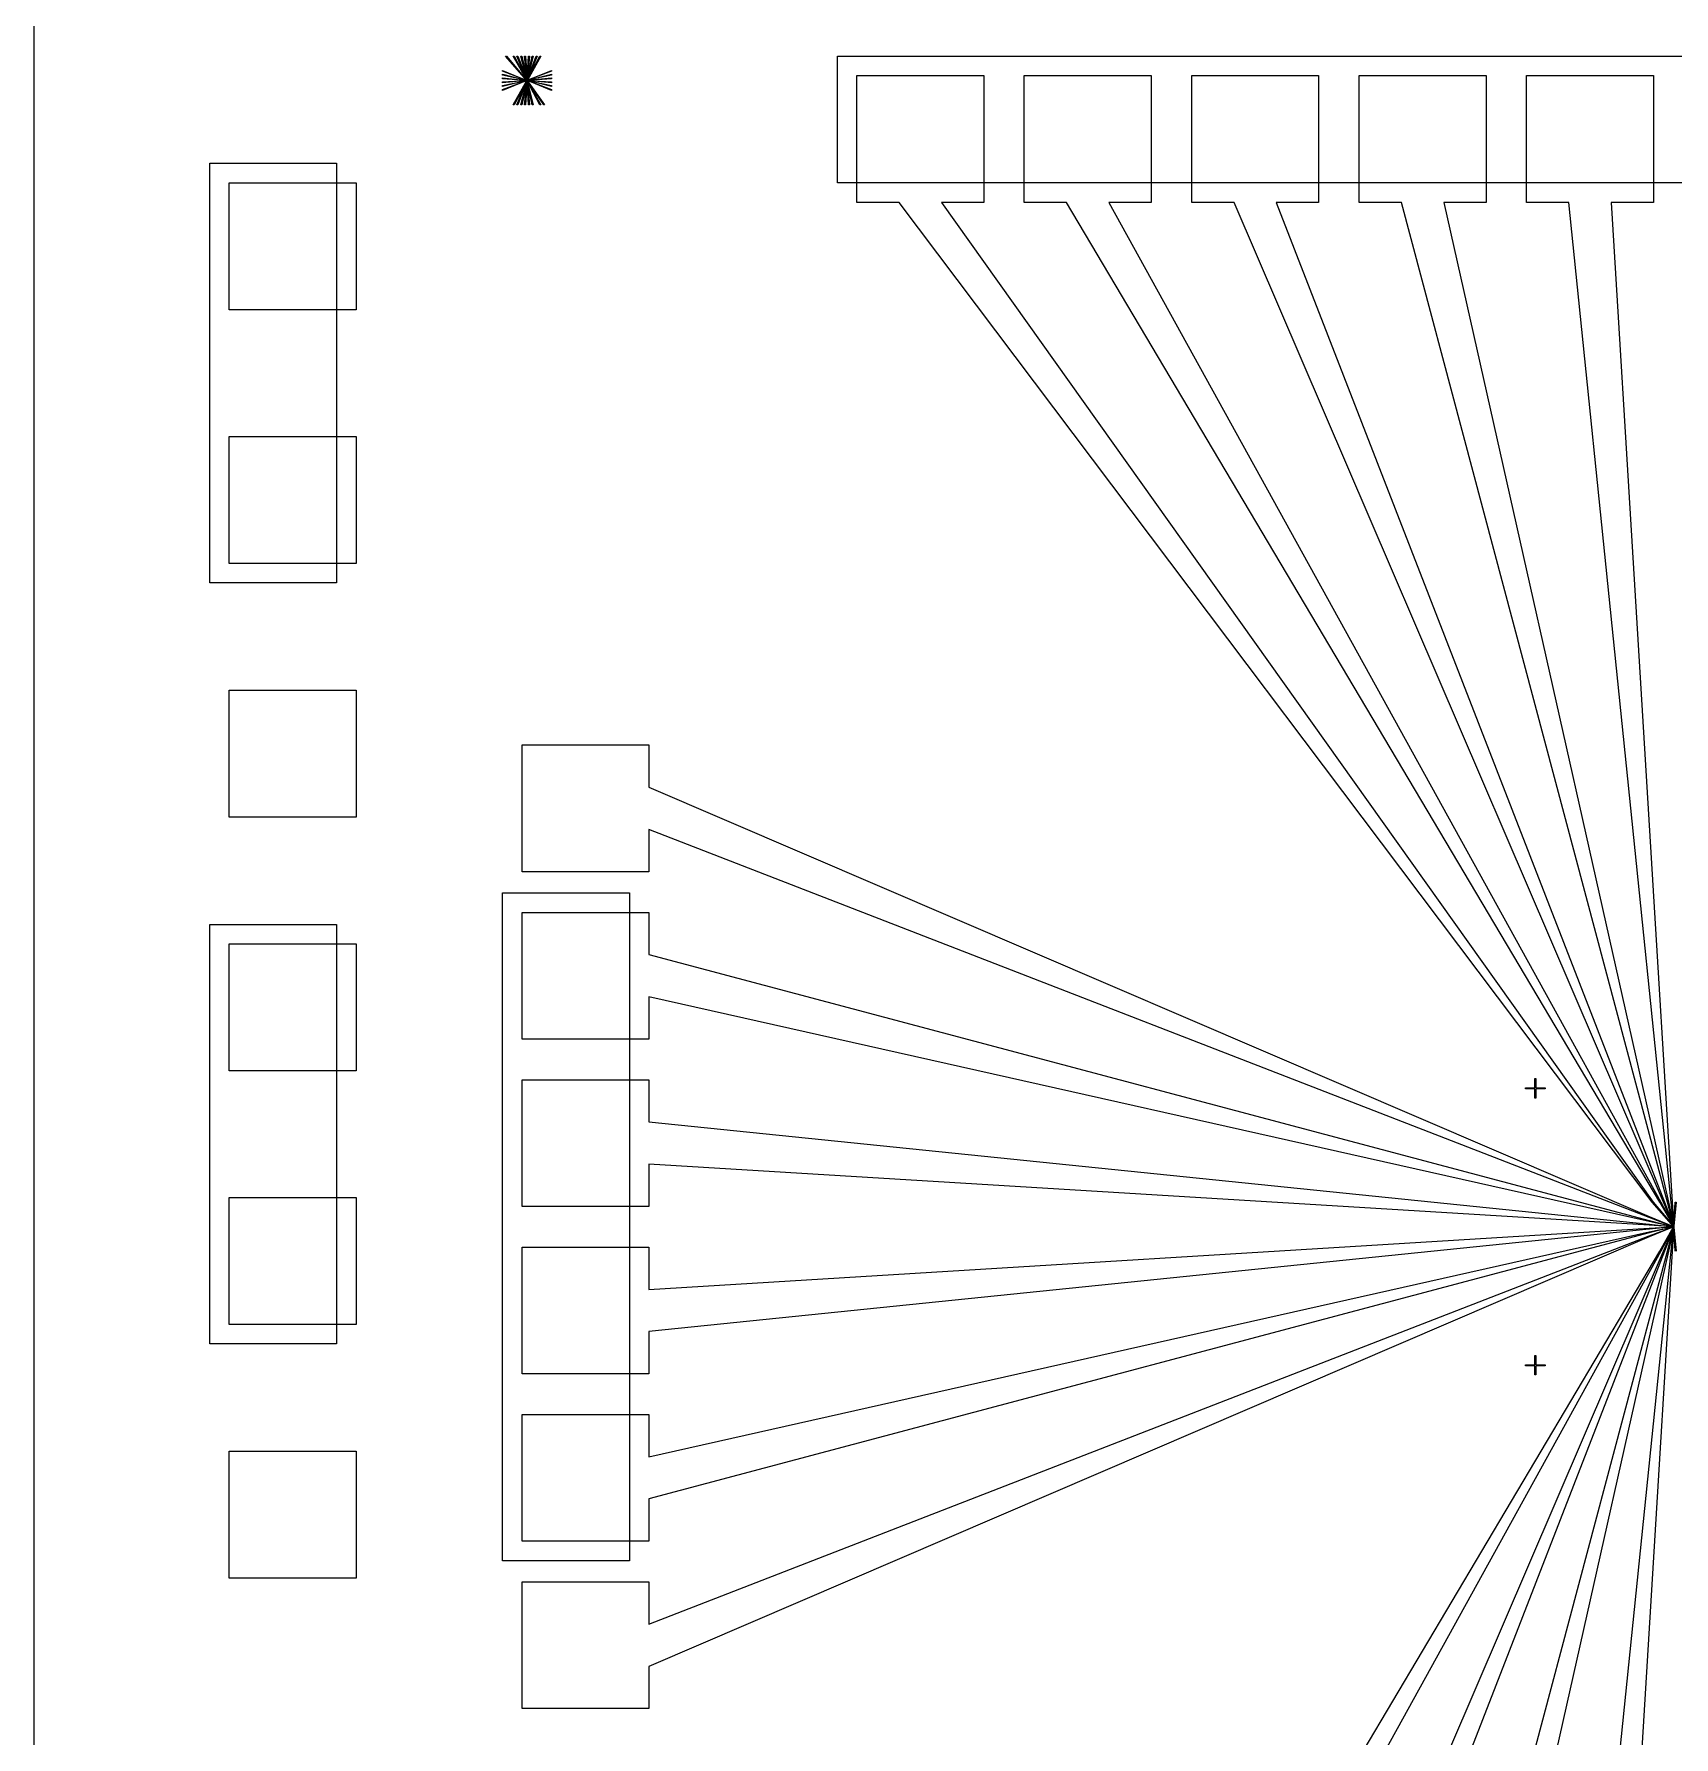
# Model space of a CAD drawing. Extents: x 0 to 6000, y 0 to 6000.
# Drawn here: x 0 to 1680, y 1157 to 2902 of the extents above; entities that cross this region are included whole.
import ezdxf

# ---------------------------------------------------------------- set-up
doc = ezdxf.new("R2010")
doc.units = 0
doc.header["$MEASUREMENT"] = 0
for name, color, linetype in [('L0D0', 1, 'CONTINUOUS'), ('L11D0', 2, 'CONTINUOUS'), ('L12D0', 11, 'CONTINUOUS'), ('L17D0', 4, 'CONTINUOUS'), ('L18D0', 12, 'CONTINUOUS'), ('L1D0', 6, 'CONTINUOUS'), ('L2D0', 9, 'CONTINUOUS'), ('L3D0', 5, 'CONTINUOUS'), ('L4D0', 13, 'CONTINUOUS'), ('L6D0', 8, 'CONTINUOUS'), ('L7D0', 3, 'CONTINUOUS'), ('L8D0', 7, 'CONTINUOUS')]:
    doc.layers.add(name, color=color, linetype=linetype)

msp = doc.modelspace()

# ---------------------------------------------------------------- linework, layer by layer
at = {"layer": 'L0D0'}
msp.add_lwpolyline([(0, 0), (0, 6000), (6000, 6000), (6000, 0)], close=True, dxfattribs=at)
at = {"layer": 'L11D0'}
for points in [[(1679.995, 1680.11), (1679.992, 1680.111), (1679.99, 1680.111), (1679.987, 1680.111), (1679.984, 1680.112), (1679.982, 1680.113), (1679.979, 1680.114), (1679.977, 1680.115), (1679.975, 1680.116), (1679.972, 1680.117), (1679.97, 1680.118), (1679.968, 1680.119), (1679.966, 1680.121), (1679.963, 1680.122), (1679.961, 1680.124), (1679.959, 1680.126), (1679.958, 1680.128), (1679.956, 1680.129), (1679.954, 1680.131), (1679.952, 1680.133), (1679.951, 1680.136), (1679.949, 1680.138), (1679.948, 1680.14), (1679.947, 1680.142), (1679.946, 1680.145), (1679.945, 1680.147), (1679.944, 1680.149), (1679.943, 1680.152), (1679.942, 1680.154), (1679.941, 1680.157), (1679.941, 1680.16), (1679.941, 1680.162), (1679.94, 1680.165), (1679.94, 1680.167), (1679.94, 1680.17), (1679.94, 1680.173), (1679.94, 1680.175), (1679.941, 1680.178), (1679.941, 1680.18), (1679.941, 1680.183), (1679.942, 1680.186), (1679.943, 1680.188), (1679.944, 1680.191), (1679.945, 1680.193), (1679.946, 1680.195), (1679.947, 1680.198), (1679.948, 1680.2), (1679.949, 1680.202), (1679.951, 1680.204), (1679.952, 1680.207), (1679.954, 1680.209), (1679.956, 1680.211), (1679.958, 1680.212), (1679.959, 1680.214), (1679.961, 1680.216), (1679.963, 1680.218), (1679.966, 1680.219), (1679.968, 1680.221), (1679.97, 1680.222), (1679.972, 1680.223), (1679.975, 1680.224), (1679.977, 1680.225), (1679.979, 1680.226), (1679.98, 1680.227), (1679.98, 1680.425), (1665.769, 1705.12), (1666.769, 1705.12), (1680.02, 1680.45), (1680.02, 1680.227), (1680.021, 1680.226), (1680.023, 1680.225), (1680.025, 1680.224), (1680.028, 1680.223), (1680.03, 1680.222), (1680.032, 1680.221), (1680.034, 1680.219), (1680.037, 1680.218), (1680.039, 1680.216), (1680.041, 1680.214), (1680.042, 1680.212), (1680.044, 1680.211), (1680.046, 1680.209), (1680.048, 1680.207), (1680.049, 1680.204), (1680.051, 1680.202), (1680.052, 1680.2), (1680.053, 1680.198), (1680.054, 1680.195), (1680.055, 1680.193), (1680.056, 1680.191), (1680.057, 1680.188), (1680.058, 1680.186), (1680.059, 1680.183), (1680.059, 1680.18), (1680.059, 1680.178), (1680.06, 1680.175), (1680.06, 1680.173), (1680.06, 1680.17), (1680.06, 1680.167), (1680.06, 1680.165), (1680.059, 1680.162), (1680.059, 1680.16), (1680.059, 1680.157), (1680.058, 1680.154), (1680.057, 1680.152), (1680.056, 1680.149), (1680.055, 1680.147), (1680.054, 1680.145), (1680.053, 1680.142), (1680.052, 1680.14), (1680.051, 1680.138), (1680.049, 1680.136), (1680.048, 1680.133), (1680.046, 1680.131), (1680.044, 1680.129), (1680.042, 1680.128), (1680.041, 1680.126), (1680.039, 1680.124), (1680.037, 1680.122), (1680.034, 1680.121), (1680.032, 1680.119), (1680.03, 1680.118), (1680.028, 1680.117), (1680.025, 1680.116), (1680.023, 1680.115), (1680.021, 1680.114), (1680.018, 1680.113), (1680.016, 1680.112), (1680.013, 1680.111), (1680.01, 1680.111), (1680.008, 1680.111), (1680.005, 1680.11), (1680.003, 1680.11), (1680, 1680.11), (1679.997, 1680.11)], [(1655, 1677.658), (1655, 1678.658), (1679.525, 1680.02), (1679.742, 1680.02), (1679.743, 1680.023), (1679.744, 1680.027), (1679.745, 1680.031), (1679.747, 1680.034), (1679.748, 1680.038), (1679.75, 1680.042), (1679.752, 1680.045), (1679.754, 1680.048), (1679.756, 1680.052), (1679.759, 1680.055), (1679.761, 1680.058), (1679.764, 1680.061), (1679.766, 1680.064), (1679.769, 1680.066), (1679.772, 1680.069), (1679.775, 1680.071), (1679.778, 1680.074), (1679.782, 1680.076), (1679.785, 1680.078), (1679.788, 1680.08), (1679.792, 1680.082), (1679.796, 1680.083), (1679.799, 1680.085), (1679.803, 1680.086), (1679.807, 1680.087), (1679.811, 1680.088), (1679.814, 1680.089), (1679.818, 1680.089), (1679.822, 1680.09), (1679.826, 1680.09), (1679.83, 1680.09), (1679.834, 1680.09), (1679.838, 1680.09), (1679.842, 1680.089), (1679.846, 1680.089), (1679.849, 1680.088), (1679.853, 1680.087), (1679.857, 1680.086), (1679.861, 1680.085), (1679.864, 1680.083), (1679.868, 1680.082), (1679.872, 1680.08), (1679.875, 1680.078), (1679.878, 1680.076), (1679.882, 1680.074), (1679.885, 1680.071), (1679.888, 1680.069), (1679.891, 1680.066), (1679.894, 1680.064), (1679.896, 1680.061), (1679.899, 1680.058), (1679.901, 1680.055), (1679.904, 1680.052), (1679.906, 1680.048), (1679.908, 1680.045), (1679.91, 1680.042), (1679.912, 1680.038), (1679.913, 1680.034), (1679.915, 1680.031), (1679.916, 1680.027), (1679.917, 1680.023), (1679.918, 1680.019), (1679.919, 1680.016), (1679.919, 1680.012), (1679.92, 1680.008), (1679.92, 1680.004), (1679.92, 1680), (1679.92, 1679.996), (1679.92, 1679.992), (1679.919, 1679.988), (1679.919, 1679.984), (1679.918, 1679.981), (1679.917, 1679.977), (1679.916, 1679.973), (1679.915, 1679.969), (1679.913, 1679.966), (1679.912, 1679.962), (1679.91, 1679.958), (1679.908, 1679.955), (1679.906, 1679.952), (1679.904, 1679.948), (1679.901, 1679.945), (1679.899, 1679.942), (1679.896, 1679.939), (1679.894, 1679.936), (1679.891, 1679.934), (1679.888, 1679.931), (1679.885, 1679.929), (1679.882, 1679.926), (1679.878, 1679.924), (1679.875, 1679.922), (1679.872, 1679.92), (1679.868, 1679.918), (1679.864, 1679.917), (1679.861, 1679.915), (1679.857, 1679.914), (1679.853, 1679.913), (1679.849, 1679.912), (1679.846, 1679.911), (1679.842, 1679.911), (1679.838, 1679.91), (1679.834, 1679.91), (1679.83, 1679.91), (1679.826, 1679.91), (1679.822, 1679.91), (1679.818, 1679.911), (1679.814, 1679.911), (1679.811, 1679.912), (1679.807, 1679.913), (1679.803, 1679.914), (1679.799, 1679.915), (1679.796, 1679.917), (1679.792, 1679.918), (1679.788, 1679.92), (1679.785, 1679.922), (1679.782, 1679.924), (1679.778, 1679.926), (1679.775, 1679.929), (1679.772, 1679.931), (1679.769, 1679.934), (1679.766, 1679.936), (1679.764, 1679.939), (1679.761, 1679.942), (1679.759, 1679.945), (1679.756, 1679.948), (1679.754, 1679.952), (1679.752, 1679.955), (1679.75, 1679.958), (1679.748, 1679.962), (1679.747, 1679.966), (1679.745, 1679.969), (1679.744, 1679.973), (1679.743, 1679.977), (1679.742, 1679.98), (1679.55, 1679.98)], [(1669.692, 1655.12), (1679.98, 1679.745), (1679.98, 1679.943), (1679.979, 1679.944), (1679.977, 1679.945), (1679.975, 1679.946), (1679.972, 1679.947), (1679.97, 1679.948), (1679.968, 1679.949), (1679.966, 1679.951), (1679.963, 1679.952), (1679.961, 1679.954), (1679.959, 1679.956), (1679.958, 1679.958), (1679.956, 1679.959), (1679.954, 1679.961), (1679.952, 1679.963), (1679.951, 1679.966), (1679.949, 1679.968), (1679.948, 1679.97), (1679.947, 1679.972), (1679.946, 1679.975), (1679.945, 1679.977), (1679.944, 1679.979), (1679.943, 1679.982), (1679.942, 1679.984), (1679.941, 1679.987), (1679.941, 1679.99), (1679.941, 1679.992), (1679.94, 1679.995), (1679.94, 1679.997), (1679.94, 1680), (1679.94, 1680.003), (1679.94, 1680.005), (1679.941, 1680.008), (1679.941, 1680.01), (1679.941, 1680.013), (1679.942, 1680.016), (1679.943, 1680.018), (1679.944, 1680.021), (1679.945, 1680.023), (1679.946, 1680.025), (1679.947, 1680.028), (1679.948, 1680.03), (1679.949, 1680.032), (1679.951, 1680.034), (1679.952, 1680.037), (1679.954, 1680.039), (1679.956, 1680.041), (1679.958, 1680.042), (1679.959, 1680.044), (1679.961, 1680.046), (1679.963, 1680.048), (1679.966, 1680.049), (1679.968, 1680.051), (1679.97, 1680.052), (1679.972, 1680.053), (1679.975, 1680.054), (1679.977, 1680.055), (1679.979, 1680.056), (1679.982, 1680.057), (1679.984, 1680.058), (1679.987, 1680.059), (1679.99, 1680.059), (1679.992, 1680.059), (1679.995, 1680.06), (1679.997, 1680.06), (1680, 1680.06), (1680.003, 1680.06), (1680.005, 1680.06), (1680.008, 1680.059), (1680.01, 1680.059), (1680.013, 1680.059), (1680.016, 1680.058), (1680.018, 1680.057), (1680.021, 1680.056), (1680.023, 1680.055), (1680.025, 1680.054), (1680.028, 1680.053), (1680.03, 1680.052), (1680.032, 1680.051), (1680.034, 1680.049), (1680.037, 1680.048), (1680.039, 1680.046), (1680.041, 1680.044), (1680.042, 1680.042), (1680.044, 1680.041), (1680.046, 1680.039), (1680.048, 1680.037), (1680.049, 1680.034), (1680.051, 1680.032), (1680.052, 1680.03), (1680.053, 1680.028), (1680.054, 1680.025), (1680.055, 1680.023), (1680.056, 1680.021), (1680.057, 1680.018), (1680.058, 1680.016), (1680.059, 1680.013), (1680.059, 1680.01), (1680.059, 1680.008), (1680.06, 1680.005), (1680.06, 1680.003), (1680.06, 1680), (1680.06, 1679.997), (1680.06, 1679.995), (1680.059, 1679.992), (1680.059, 1679.99), (1680.059, 1679.987), (1680.058, 1679.984), (1680.057, 1679.982), (1680.056, 1679.979), (1680.055, 1679.977), (1680.054, 1679.975), (1680.053, 1679.972), (1680.052, 1679.97), (1680.051, 1679.968), (1680.049, 1679.966), (1680.048, 1679.963), (1680.046, 1679.961), (1680.044, 1679.959), (1680.042, 1679.958), (1680.041, 1679.956), (1680.039, 1679.954), (1680.037, 1679.952), (1680.034, 1679.951), (1680.032, 1679.949), (1680.03, 1679.948), (1680.028, 1679.947), (1680.025, 1679.946), (1680.023, 1679.945), (1680.021, 1679.944), (1680.02, 1679.943), (1680.02, 1679.72), (1670.692, 1655.12)]]:
    msp.add_lwpolyline(points, close=True, dxfattribs=at)
for points in [[(1680.214, 1680.129), (1680.212, 1680.128), (1680.211, 1680.126), (1680.209, 1680.124), (1680.207, 1680.122), (1680.204, 1680.121), (1680.202, 1680.119), (1680.2, 1680.118), (1680.198, 1680.117), (1680.195, 1680.116), (1680.193, 1680.115), (1680.191, 1680.114), (1680.188, 1680.113), (1680.186, 1680.112), (1680.183, 1680.111), (1680.18, 1680.111), (1680.178, 1680.111), (1680.175, 1680.11), (1680.173, 1680.11), (1680.17, 1680.11), (1680.167, 1680.11), (1680.165, 1680.11), (1680.162, 1680.111), (1680.16, 1680.111), (1680.157, 1680.111), (1680.154, 1680.112), (1680.152, 1680.113), (1680.149, 1680.114), (1680.147, 1680.115), (1680.145, 1680.116), (1680.142, 1680.117), (1680.14, 1680.118), (1680.138, 1680.119), (1680.136, 1680.121), (1680.133, 1680.122), (1680.131, 1680.124), (1680.129, 1680.126), (1680.128, 1680.128), (1680.126, 1680.129), (1680.124, 1680.131), (1680.122, 1680.133), (1680.121, 1680.136), (1680.119, 1680.138), (1680.118, 1680.14), (1680.117, 1680.142), (1680.116, 1680.145), (1680.115, 1680.147), (1680.114, 1680.149), (1680.113, 1680.152), (1680.112, 1680.154), (1680.111, 1680.157), (1680.111, 1680.16), (1680.111, 1680.162), (1680.11, 1680.165), (1680.11, 1680.167), (1680.11, 1680.17), (1680.11, 1680.173), (1680.11, 1680.175), (1680.111, 1680.178), (1680.111, 1680.18), (1680.111, 1680.183), (1680.112, 1680.186), (1680.113, 1680.188), (1680.114, 1680.191), (1680.115, 1680.193), (1680.116, 1680.195), (1680.117, 1680.198), (1680.118, 1680.2), (1680.119, 1680.202), (1680.121, 1680.204), (1680.122, 1680.207), (1680.124, 1680.209), (1680.126, 1680.211), (1680.128, 1680.212), (1680.129, 1680.214), (1680.131, 1680.216), (1680.133, 1680.218), (1680.136, 1680.219), (1680.138, 1680.221), (1680.14, 1680.222), (1680.142, 1680.223), (1680.145, 1680.224), (1680.147, 1680.225), (1680.149, 1680.226), (1680.15, 1680.227), (1680.15, 1680.501), (1673.615, 1705.12), (1674.615, 1705.12), (1680.19, 1680.516), (1680.19, 1680.227), (1680.191, 1680.226), (1680.193, 1680.225), (1680.195, 1680.224), (1680.198, 1680.223), (1680.2, 1680.222), (1680.202, 1680.221), (1680.204, 1680.219), (1680.207, 1680.218), (1680.209, 1680.216), (1680.211, 1680.214), (1680.212, 1680.212), (1680.214, 1680.211)], [(1681.462, 1655.12), (1680.15, 1679.655), (1680.15, 1679.943), (1680.149, 1679.944), (1680.147, 1679.945), (1680.145, 1679.946), (1680.142, 1679.947), (1680.14, 1679.948), (1680.138, 1679.949), (1680.136, 1679.951), (1680.133, 1679.952), (1680.131, 1679.954), (1680.129, 1679.956), (1680.128, 1679.958), (1680.126, 1679.959), (1680.124, 1679.961), (1680.122, 1679.963), (1680.121, 1679.966), (1680.119, 1679.968), (1680.118, 1679.97), (1680.117, 1679.972), (1680.116, 1679.975), (1680.115, 1679.977), (1680.114, 1679.979), (1680.113, 1679.982), (1680.112, 1679.984), (1680.111, 1679.987), (1680.111, 1679.99), (1680.111, 1679.992), (1680.11, 1679.995), (1680.11, 1679.997), (1680.11, 1680), (1680.11, 1680.003), (1680.11, 1680.005), (1680.111, 1680.008), (1680.111, 1680.01), (1680.111, 1680.013), (1680.112, 1680.016), (1680.113, 1680.018), (1680.114, 1680.021), (1680.115, 1680.023), (1680.116, 1680.025), (1680.117, 1680.028), (1680.118, 1680.03), (1680.119, 1680.032), (1680.121, 1680.034), (1680.122, 1680.037), (1680.124, 1680.039), (1680.126, 1680.041), (1680.128, 1680.042), (1680.129, 1680.044), (1680.131, 1680.046), (1680.133, 1680.048), (1680.136, 1680.049), (1680.138, 1680.051), (1680.14, 1680.052), (1680.142, 1680.053), (1680.145, 1680.054), (1680.147, 1680.055), (1680.149, 1680.056), (1680.152, 1680.057), (1680.154, 1680.058), (1680.157, 1680.059), (1680.16, 1680.059), (1680.162, 1680.059), (1680.165, 1680.06), (1680.167, 1680.06), (1680.17, 1680.06), (1680.173, 1680.06), (1680.175, 1680.06), (1680.178, 1680.059), (1680.18, 1680.059), (1680.183, 1680.059), (1680.186, 1680.058), (1680.188, 1680.057), (1680.191, 1680.056), (1680.193, 1680.055), (1680.195, 1680.054), (1680.198, 1680.053), (1680.2, 1680.052), (1680.202, 1680.051), (1680.204, 1680.049), (1680.207, 1680.048), (1680.209, 1680.046), (1680.211, 1680.044), (1680.212, 1680.042), (1680.214, 1680.041)], [(1680.214, 1679.959), (1680.212, 1679.958), (1680.211, 1679.956), (1680.209, 1679.954), (1680.207, 1679.952), (1680.204, 1679.951), (1680.202, 1679.949), (1680.2, 1679.948), (1680.198, 1679.947), (1680.195, 1679.946), (1680.193, 1679.945), (1680.191, 1679.944), (1680.19, 1679.943), (1680.19, 1679.67), (1682.462, 1655.12)]]:
    msp.add_lwpolyline(points, dxfattribs=at)
at = {"layer": 'L12D0'}
for points in [[(504.995, 2854.99), (504.992, 2854.991), (504.99, 2854.991), (504.987, 2854.991), (504.984, 2854.992), (504.982, 2854.993), (504.979, 2854.994), (504.977, 2854.995), (504.975, 2854.996), (504.972, 2854.997), (504.97, 2854.998), (504.968, 2854.999), (504.966, 2855.001), (504.963, 2855.002), (504.961, 2855.004), (504.959, 2855.006), (504.958, 2855.008), (504.956, 2855.009), (504.954, 2855.011), (504.952, 2855.013), (504.951, 2855.016), (504.949, 2855.018), (504.948, 2855.02), (504.947, 2855.022), (504.946, 2855.025), (504.945, 2855.027), (504.944, 2855.029), (504.943, 2855.032), (504.942, 2855.034), (504.941, 2855.037), (504.941, 2855.04), (504.941, 2855.042), (504.94, 2855.045), (504.94, 2855.047), (504.94, 2855.05), (504.94, 2855.053), (504.94, 2855.055), (504.941, 2855.058), (504.941, 2855.06), (504.941, 2855.063), (504.942, 2855.066), (504.943, 2855.068), (504.944, 2855.071), (504.945, 2855.073), (504.946, 2855.075), (504.947, 2855.078), (504.948, 2855.08), (504.949, 2855.082), (504.951, 2855.084), (504.952, 2855.087), (504.954, 2855.089), (504.956, 2855.091), (504.958, 2855.092), (504.959, 2855.094), (504.961, 2855.096), (504.963, 2855.098), (504.966, 2855.099), (504.968, 2855.101), (504.97, 2855.102), (504.972, 2855.103), (504.975, 2855.104), (504.977, 2855.105), (504.979, 2855.106), (504.98, 2855.107), (504.98, 2855.305), (490.769, 2880), (491.769, 2880), (505.02, 2855.33), (505.02, 2855.107), (505.021, 2855.106), (505.023, 2855.105), (505.025, 2855.104), (505.028, 2855.103), (505.03, 2855.102), (505.032, 2855.101), (505.034, 2855.099), (505.037, 2855.098), (505.039, 2855.096), (505.041, 2855.094), (505.042, 2855.092), (505.044, 2855.091), (505.046, 2855.089), (505.048, 2855.087), (505.049, 2855.084), (505.051, 2855.082), (505.052, 2855.08), (505.053, 2855.078), (505.054, 2855.075), (505.055, 2855.073), (505.056, 2855.071), (505.057, 2855.068), (505.058, 2855.066), (505.059, 2855.063), (505.059, 2855.06), (505.059, 2855.058), (505.06, 2855.055), (505.06, 2855.053), (505.06, 2855.05), (505.06, 2855.047), (505.06, 2855.045), (505.059, 2855.042), (505.059, 2855.04), (505.059, 2855.037), (505.058, 2855.034), (505.057, 2855.032), (505.056, 2855.029), (505.055, 2855.027), (505.054, 2855.025), (505.053, 2855.022), (505.052, 2855.02), (505.051, 2855.018), (505.049, 2855.016), (505.048, 2855.013), (505.046, 2855.011), (505.044, 2855.009), (505.042, 2855.008), (505.041, 2855.006), (505.039, 2855.004), (505.037, 2855.002), (505.034, 2855.001), (505.032, 2854.999), (505.03, 2854.998), (505.028, 2854.997), (505.025, 2854.996), (505.023, 2854.995), (505.021, 2854.994), (505.018, 2854.993), (505.016, 2854.992), (505.013, 2854.991), (505.01, 2854.991), (505.008, 2854.991), (505.005, 2854.99), (505.003, 2854.99), (505, 2854.99), (504.997, 2854.99)], [(505.165, 2854.99), (505.162, 2854.991), (505.16, 2854.991), (505.157, 2854.991), (505.154, 2854.992), (505.152, 2854.993), (505.149, 2854.994), (505.147, 2854.995), (505.145, 2854.996), (505.142, 2854.997), (505.14, 2854.998), (505.138, 2854.999), (505.136, 2855.001), (505.133, 2855.002), (505.131, 2855.004), (505.129, 2855.006), (505.128, 2855.008), (505.126, 2855.009), (505.124, 2855.011), (505.122, 2855.013), (505.121, 2855.016), (505.119, 2855.018), (505.118, 2855.02), (505.117, 2855.022), (505.116, 2855.025), (505.115, 2855.027), (505.114, 2855.029), (505.113, 2855.032), (505.112, 2855.034), (505.111, 2855.037), (505.111, 2855.04), (505.111, 2855.042), (505.11, 2855.045), (505.11, 2855.047), (505.11, 2855.05), (505.11, 2855.053), (505.11, 2855.055), (505.111, 2855.058), (505.111, 2855.06), (505.111, 2855.063), (505.112, 2855.066), (505.113, 2855.068), (505.114, 2855.071), (505.115, 2855.073), (505.116, 2855.075), (505.117, 2855.078), (505.118, 2855.08), (505.119, 2855.082), (505.121, 2855.084), (505.122, 2855.087), (505.124, 2855.089), (505.126, 2855.091), (505.128, 2855.092), (505.129, 2855.094), (505.131, 2855.096), (505.133, 2855.098), (505.136, 2855.099), (505.138, 2855.101), (505.14, 2855.102), (505.142, 2855.103), (505.145, 2855.104), (505.147, 2855.105), (505.149, 2855.106), (505.15, 2855.107), (505.15, 2855.381), (498.615, 2880), (499.615, 2880), (505.19, 2855.396), (505.19, 2855.107), (505.191, 2855.106), (505.193, 2855.105), (505.195, 2855.104), (505.198, 2855.103), (505.2, 2855.102), (505.202, 2855.101), (505.204, 2855.099), (505.207, 2855.098), (505.209, 2855.096), (505.211, 2855.094), (505.212, 2855.092), (505.214, 2855.091), (505.216, 2855.089), (505.218, 2855.087), (505.219, 2855.084), (505.221, 2855.082), (505.222, 2855.08), (505.223, 2855.078), (505.224, 2855.075), (505.225, 2855.073), (505.226, 2855.071), (505.227, 2855.068), (505.228, 2855.066), (505.229, 2855.063), (505.229, 2855.06), (505.229, 2855.058), (505.23, 2855.055), (505.23, 2855.053), (505.23, 2855.05), (505.23, 2855.047), (505.23, 2855.045), (505.229, 2855.042), (505.229, 2855.04), (505.229, 2855.037), (505.228, 2855.034), (505.227, 2855.032), (505.226, 2855.029), (505.225, 2855.027), (505.224, 2855.025), (505.223, 2855.022), (505.222, 2855.02), (505.221, 2855.018), (505.219, 2855.016), (505.218, 2855.013), (505.216, 2855.011), (505.214, 2855.009), (505.212, 2855.008), (505.211, 2855.006), (505.209, 2855.004), (505.207, 2855.002), (505.204, 2855.001), (505.202, 2854.999), (505.2, 2854.998), (505.198, 2854.997), (505.195, 2854.996), (505.193, 2854.995), (505.191, 2854.994), (505.188, 2854.993), (505.186, 2854.992), (505.183, 2854.991), (505.18, 2854.991), (505.178, 2854.991), (505.175, 2854.99), (505.173, 2854.99), (505.17, 2854.99), (505.167, 2854.99)], [(505.335, 2854.99), (505.332, 2854.991), (505.33, 2854.991), (505.327, 2854.991), (505.324, 2854.992), (505.322, 2854.993), (505.319, 2854.994), (505.317, 2854.995), (505.315, 2854.996), (505.312, 2854.997), (505.31, 2854.998), (505.308, 2854.999), (505.306, 2855.001), (505.303, 2855.002), (505.301, 2855.004), (505.299, 2855.006), (505.298, 2855.008), (505.296, 2855.009), (505.294, 2855.011), (505.292, 2855.013), (505.291, 2855.016), (505.289, 2855.018), (505.288, 2855.02), (505.287, 2855.022), (505.286, 2855.025), (505.285, 2855.027), (505.284, 2855.029), (505.283, 2855.032), (505.282, 2855.034), (505.281, 2855.037), (505.281, 2855.04), (505.281, 2855.042), (505.28, 2855.045), (505.28, 2855.047), (505.28, 2855.05), (505.28, 2855.053), (505.28, 2855.055), (505.281, 2855.058), (505.281, 2855.06), (505.281, 2855.063), (505.282, 2855.066), (505.283, 2855.068), (505.284, 2855.071), (505.285, 2855.073), (505.286, 2855.075), (505.287, 2855.078), (505.288, 2855.08), (505.289, 2855.082), (505.291, 2855.084), (505.292, 2855.087), (505.294, 2855.089), (505.296, 2855.091), (505.298, 2855.092), (505.299, 2855.094), (505.301, 2855.096), (505.303, 2855.098), (505.306, 2855.099), (505.308, 2855.101), (505.31, 2855.102), (505.312, 2855.103), (505.315, 2855.104), (505.317, 2855.105), (505.319, 2855.106), (505.32, 2855.107), (505.32, 2855.33), (514.308, 2880), (515.308, 2880), (505.36, 2855.305), (505.36, 2855.107), (505.361, 2855.106), (505.363, 2855.105), (505.365, 2855.104), (505.368, 2855.103), (505.37, 2855.102), (505.372, 2855.101), (505.374, 2855.099), (505.377, 2855.098), (505.379, 2855.096), (505.381, 2855.094), (505.382, 2855.092), (505.384, 2855.091), (505.386, 2855.089), (505.388, 2855.087), (505.389, 2855.084), (505.391, 2855.082), (505.392, 2855.08), (505.393, 2855.078), (505.394, 2855.075), (505.395, 2855.073), (505.396, 2855.071), (505.397, 2855.068), (505.398, 2855.066), (505.399, 2855.063), (505.399, 2855.06), (505.399, 2855.058), (505.4, 2855.055), (505.4, 2855.053), (505.4, 2855.05), (505.4, 2855.047), (505.4, 2855.045), (505.399, 2855.042), (505.399, 2855.04), (505.399, 2855.037), (505.398, 2855.034), (505.397, 2855.032), (505.396, 2855.029), (505.395, 2855.027), (505.394, 2855.025), (505.393, 2855.022), (505.392, 2855.02), (505.391, 2855.018), (505.389, 2855.016), (505.388, 2855.013), (505.386, 2855.011), (505.384, 2855.009), (505.382, 2855.008), (505.381, 2855.006), (505.379, 2855.004), (505.377, 2855.002), (505.374, 2855.001), (505.372, 2854.999), (505.37, 2854.998), (505.368, 2854.997), (505.365, 2854.996), (505.363, 2854.995), (505.361, 2854.994), (505.358, 2854.993), (505.356, 2854.992), (505.353, 2854.991), (505.35, 2854.991), (505.348, 2854.991), (505.345, 2854.99), (505.343, 2854.99), (505.34, 2854.99), (505.337, 2854.99)], [(480, 2852.538), (480, 2853.538), (504.525, 2854.9), (504.742, 2854.9), (504.743, 2854.903), (504.744, 2854.907), (504.745, 2854.911), (504.747, 2854.914), (504.748, 2854.918), (504.75, 2854.922), (504.752, 2854.925), (504.754, 2854.928), (504.756, 2854.932), (504.759, 2854.935), (504.761, 2854.938), (504.764, 2854.941), (504.766, 2854.944), (504.769, 2854.946), (504.772, 2854.949), (504.775, 2854.951), (504.778, 2854.954), (504.782, 2854.956), (504.785, 2854.958), (504.788, 2854.96), (504.792, 2854.962), (504.796, 2854.963), (504.799, 2854.965), (504.803, 2854.966), (504.807, 2854.967), (504.811, 2854.968), (504.814, 2854.969), (504.818, 2854.969), (504.822, 2854.97), (504.826, 2854.97), (504.83, 2854.97), (504.834, 2854.97), (504.838, 2854.97), (504.842, 2854.969), (504.846, 2854.969), (504.849, 2854.968), (504.853, 2854.967), (504.857, 2854.966), (504.861, 2854.965), (504.864, 2854.963), (504.868, 2854.962), (504.872, 2854.96), (504.875, 2854.958), (504.878, 2854.956), (504.882, 2854.954), (504.885, 2854.951), (504.888, 2854.949), (504.891, 2854.946), (504.894, 2854.944), (504.896, 2854.941), (504.899, 2854.938), (504.901, 2854.935), (504.904, 2854.932), (504.906, 2854.928), (504.908, 2854.925), (504.91, 2854.922), (504.912, 2854.918), (504.913, 2854.914), (504.915, 2854.911), (504.916, 2854.907), (504.917, 2854.903), (504.918, 2854.899), (504.919, 2854.896), (504.919, 2854.892), (504.92, 2854.888), (504.92, 2854.884), (504.92, 2854.88), (504.92, 2854.876), (504.92, 2854.872), (504.919, 2854.868), (504.919, 2854.864), (504.918, 2854.861), (504.917, 2854.857), (504.916, 2854.853), (504.915, 2854.849), (504.913, 2854.846), (504.912, 2854.842), (504.91, 2854.838), (504.908, 2854.835), (504.906, 2854.832), (504.904, 2854.828), (504.901, 2854.825), (504.899, 2854.822), (504.896, 2854.819), (504.894, 2854.816), (504.891, 2854.814), (504.888, 2854.811), (504.885, 2854.809), (504.882, 2854.806), (504.878, 2854.804), (504.875, 2854.802), (504.872, 2854.8), (504.868, 2854.798), (504.864, 2854.797), (504.861, 2854.795), (504.857, 2854.794), (504.853, 2854.793), (504.849, 2854.792), (504.846, 2854.791), (504.842, 2854.791), (504.838, 2854.79), (504.834, 2854.79), (504.83, 2854.79), (504.826, 2854.79), (504.822, 2854.79), (504.818, 2854.791), (504.814, 2854.791), (504.811, 2854.792), (504.807, 2854.793), (504.803, 2854.794), (504.799, 2854.795), (504.796, 2854.797), (504.792, 2854.798), (504.788, 2854.8), (504.785, 2854.802), (504.782, 2854.804), (504.778, 2854.806), (504.775, 2854.809), (504.772, 2854.811), (504.769, 2854.814), (504.766, 2854.816), (504.764, 2854.819), (504.761, 2854.822), (504.759, 2854.825), (504.756, 2854.828), (504.754, 2854.832), (504.752, 2854.835), (504.75, 2854.838), (504.748, 2854.842), (504.747, 2854.846), (504.745, 2854.849), (504.744, 2854.853), (504.743, 2854.857), (504.742, 2854.86), (504.55, 2854.86)], [(494.692, 2830), (504.98, 2854.625), (504.98, 2854.823), (504.979, 2854.824), (504.977, 2854.825), (504.975, 2854.826), (504.972, 2854.827), (504.97, 2854.828), (504.968, 2854.829), (504.966, 2854.831), (504.963, 2854.832), (504.961, 2854.834), (504.959, 2854.836), (504.958, 2854.838), (504.956, 2854.839), (504.954, 2854.841), (504.952, 2854.843), (504.951, 2854.846), (504.949, 2854.848), (504.948, 2854.85), (504.947, 2854.852), (504.946, 2854.855), (504.945, 2854.857), (504.944, 2854.859), (504.943, 2854.862), (504.942, 2854.864), (504.941, 2854.867), (504.941, 2854.87), (504.941, 2854.872), (504.94, 2854.875), (504.94, 2854.877), (504.94, 2854.88), (504.94, 2854.883), (504.94, 2854.885), (504.941, 2854.888), (504.941, 2854.89), (504.941, 2854.893), (504.942, 2854.896), (504.943, 2854.898), (504.944, 2854.901), (504.945, 2854.903), (504.946, 2854.905), (504.947, 2854.908), (504.948, 2854.91), (504.949, 2854.912), (504.951, 2854.914), (504.952, 2854.917), (504.954, 2854.919), (504.956, 2854.921), (504.958, 2854.922), (504.959, 2854.924), (504.961, 2854.926), (504.963, 2854.928), (504.966, 2854.929), (504.968, 2854.931), (504.97, 2854.932), (504.972, 2854.933), (504.975, 2854.934), (504.977, 2854.935), (504.979, 2854.936), (504.982, 2854.937), (504.984, 2854.938), (504.987, 2854.939), (504.99, 2854.939), (504.992, 2854.939), (504.995, 2854.94), (504.997, 2854.94), (505, 2854.94), (505.003, 2854.94), (505.005, 2854.94), (505.008, 2854.939), (505.01, 2854.939), (505.013, 2854.939), (505.016, 2854.938), (505.018, 2854.937), (505.021, 2854.936), (505.023, 2854.935), (505.025, 2854.934), (505.028, 2854.933), (505.03, 2854.932), (505.032, 2854.931), (505.034, 2854.929), (505.037, 2854.928), (505.039, 2854.926), (505.041, 2854.924), (505.042, 2854.922), (505.044, 2854.921), (505.046, 2854.919), (505.048, 2854.917), (505.049, 2854.914), (505.051, 2854.912), (505.052, 2854.91), (505.053, 2854.908), (505.054, 2854.905), (505.055, 2854.903), (505.056, 2854.901), (505.057, 2854.898), (505.058, 2854.896), (505.059, 2854.893), (505.059, 2854.89), (505.059, 2854.888), (505.06, 2854.885), (505.06, 2854.883), (505.06, 2854.88), (505.06, 2854.877), (505.06, 2854.875), (505.059, 2854.872), (505.059, 2854.87), (505.059, 2854.867), (505.058, 2854.864), (505.057, 2854.862), (505.056, 2854.859), (505.055, 2854.857), (505.054, 2854.855), (505.053, 2854.852), (505.052, 2854.85), (505.051, 2854.848), (505.049, 2854.846), (505.048, 2854.843), (505.046, 2854.841), (505.044, 2854.839), (505.042, 2854.838), (505.041, 2854.836), (505.039, 2854.834), (505.037, 2854.832), (505.034, 2854.831), (505.032, 2854.829), (505.03, 2854.828), (505.028, 2854.827), (505.025, 2854.826), (505.023, 2854.825), (505.021, 2854.824), (505.02, 2854.823), (505.02, 2854.6), (495.692, 2830)], [(506.462, 2830), (505.15, 2854.535), (505.15, 2854.823), (505.149, 2854.824), (505.147, 2854.825), (505.145, 2854.826), (505.142, 2854.827), (505.14, 2854.828), (505.138, 2854.829), (505.136, 2854.831), (505.133, 2854.832), (505.131, 2854.834), (505.129, 2854.836), (505.128, 2854.838), (505.126, 2854.839), (505.124, 2854.841), (505.122, 2854.843), (505.121, 2854.846), (505.119, 2854.848), (505.118, 2854.85), (505.117, 2854.852), (505.116, 2854.855), (505.115, 2854.857), (505.114, 2854.859), (505.113, 2854.862), (505.112, 2854.864), (505.111, 2854.867), (505.111, 2854.87), (505.111, 2854.872), (505.11, 2854.875), (505.11, 2854.877), (505.11, 2854.88), (505.11, 2854.883), (505.11, 2854.885), (505.111, 2854.888), (505.111, 2854.89), (505.111, 2854.893), (505.112, 2854.896), (505.113, 2854.898), (505.114, 2854.901), (505.115, 2854.903), (505.116, 2854.905), (505.117, 2854.908), (505.118, 2854.91), (505.119, 2854.912), (505.121, 2854.914), (505.122, 2854.917), (505.124, 2854.919), (505.126, 2854.921), (505.128, 2854.922), (505.129, 2854.924), (505.131, 2854.926), (505.133, 2854.928), (505.136, 2854.929), (505.138, 2854.931), (505.14, 2854.932), (505.142, 2854.933), (505.145, 2854.934), (505.147, 2854.935), (505.149, 2854.936), (505.152, 2854.937), (505.154, 2854.938), (505.157, 2854.939), (505.16, 2854.939), (505.162, 2854.939), (505.165, 2854.94), (505.167, 2854.94), (505.17, 2854.94), (505.173, 2854.94), (505.175, 2854.94), (505.178, 2854.939), (505.18, 2854.939), (505.183, 2854.939), (505.186, 2854.938), (505.188, 2854.937), (505.191, 2854.936), (505.193, 2854.935), (505.195, 2854.934), (505.198, 2854.933), (505.2, 2854.932), (505.202, 2854.931), (505.204, 2854.929), (505.207, 2854.928), (505.209, 2854.926), (505.211, 2854.924), (505.212, 2854.922), (505.214, 2854.921), (505.216, 2854.919), (505.218, 2854.917), (505.219, 2854.914), (505.221, 2854.912), (505.222, 2854.91), (505.223, 2854.908), (505.224, 2854.905), (505.225, 2854.903), (505.226, 2854.901), (505.227, 2854.898), (505.228, 2854.896), (505.229, 2854.893), (505.229, 2854.89), (505.229, 2854.888), (505.23, 2854.885), (505.23, 2854.883), (505.23, 2854.88), (505.23, 2854.877), (505.23, 2854.875), (505.229, 2854.872), (505.229, 2854.87), (505.229, 2854.867), (505.228, 2854.864), (505.227, 2854.862), (505.226, 2854.859), (505.225, 2854.857), (505.224, 2854.855), (505.223, 2854.852), (505.222, 2854.85), (505.221, 2854.848), (505.219, 2854.846), (505.218, 2854.843), (505.216, 2854.841), (505.214, 2854.839), (505.212, 2854.838), (505.211, 2854.836), (505.209, 2854.834), (505.207, 2854.832), (505.204, 2854.831), (505.202, 2854.829), (505.2, 2854.828), (505.198, 2854.827), (505.195, 2854.826), (505.193, 2854.825), (505.191, 2854.824), (505.19, 2854.823), (505.19, 2854.55), (507.462, 2830)], [(518.231, 2830), (505.32, 2854.6), (505.32, 2854.823), (505.319, 2854.824), (505.317, 2854.825), (505.315, 2854.826), (505.312, 2854.827), (505.31, 2854.828), (505.308, 2854.829), (505.306, 2854.831), (505.303, 2854.832), (505.301, 2854.834), (505.299, 2854.836), (505.298, 2854.838), (505.296, 2854.839), (505.294, 2854.841), (505.292, 2854.843), (505.291, 2854.846), (505.289, 2854.848), (505.288, 2854.85), (505.287, 2854.852), (505.286, 2854.855), (505.285, 2854.857), (505.284, 2854.859), (505.283, 2854.862), (505.282, 2854.864), (505.281, 2854.867), (505.281, 2854.87), (505.281, 2854.872), (505.28, 2854.875), (505.28, 2854.877), (505.28, 2854.88), (505.28, 2854.883), (505.28, 2854.885), (505.281, 2854.888), (505.281, 2854.89), (505.281, 2854.893), (505.282, 2854.896), (505.283, 2854.898), (505.284, 2854.901), (505.285, 2854.903), (505.286, 2854.905), (505.287, 2854.908), (505.288, 2854.91), (505.289, 2854.912), (505.291, 2854.914), (505.292, 2854.917), (505.294, 2854.919), (505.296, 2854.921), (505.298, 2854.922), (505.299, 2854.924), (505.301, 2854.926), (505.303, 2854.928), (505.306, 2854.929), (505.308, 2854.931), (505.31, 2854.932), (505.312, 2854.933), (505.315, 2854.934), (505.317, 2854.935), (505.319, 2854.936), (505.322, 2854.937), (505.324, 2854.938), (505.327, 2854.939), (505.33, 2854.939), (505.332, 2854.939), (505.335, 2854.94), (505.337, 2854.94), (505.34, 2854.94), (505.343, 2854.94), (505.345, 2854.94), (505.348, 2854.939), (505.35, 2854.939), (505.353, 2854.939), (505.356, 2854.938), (505.358, 2854.937), (505.361, 2854.936), (505.363, 2854.935), (505.365, 2854.934), (505.368, 2854.933), (505.37, 2854.932), (505.372, 2854.931), (505.374, 2854.929), (505.377, 2854.928), (505.379, 2854.926), (505.381, 2854.924), (505.382, 2854.922), (505.384, 2854.921), (505.386, 2854.919), (505.388, 2854.917), (505.389, 2854.914), (505.391, 2854.912), (505.392, 2854.91), (505.393, 2854.908), (505.394, 2854.905), (505.395, 2854.903), (505.396, 2854.901), (505.397, 2854.898), (505.398, 2854.896), (505.399, 2854.893), (505.399, 2854.89), (505.399, 2854.888), (505.4, 2854.885), (505.4, 2854.883), (505.4, 2854.88), (505.4, 2854.877), (505.4, 2854.875), (505.399, 2854.872), (505.399, 2854.87), (505.399, 2854.867), (505.398, 2854.864), (505.397, 2854.862), (505.396, 2854.859), (505.395, 2854.857), (505.394, 2854.855), (505.393, 2854.852), (505.392, 2854.85), (505.391, 2854.848), (505.389, 2854.846), (505.388, 2854.843), (505.386, 2854.841), (505.384, 2854.839), (505.382, 2854.838), (505.381, 2854.836), (505.379, 2854.834), (505.377, 2854.832), (505.374, 2854.831), (505.372, 2854.829), (505.37, 2854.828), (505.368, 2854.827), (505.365, 2854.826), (505.363, 2854.825), (505.361, 2854.824), (505.36, 2854.823), (505.36, 2854.625), (519.231, 2830)], [(505.502, 2854.96), (505.498, 2854.961), (505.494, 2854.961), (505.491, 2854.962), (505.487, 2854.963), (505.483, 2854.964), (505.479, 2854.965), (505.476, 2854.967), (505.472, 2854.968), (505.468, 2854.97), (505.465, 2854.972), (505.462, 2854.974), (505.458, 2854.976), (505.455, 2854.979), (505.452, 2854.981), (505.449, 2854.984), (505.446, 2854.986), (505.444, 2854.989), (505.441, 2854.992), (505.439, 2854.995), (505.436, 2854.998), (505.434, 2855.002), (505.432, 2855.005), (505.43, 2855.008), (505.428, 2855.012), (505.427, 2855.016), (505.425, 2855.019), (505.424, 2855.023), (505.423, 2855.027), (505.422, 2855.031), (505.421, 2855.034), (505.421, 2855.038), (505.42, 2855.042), (505.42, 2855.046), (505.42, 2855.05), (505.42, 2855.054), (505.42, 2855.058), (505.421, 2855.062), (505.421, 2855.066), (505.422, 2855.069), (505.423, 2855.073), (505.424, 2855.077), (505.425, 2855.081), (505.427, 2855.084), (505.428, 2855.088), (505.43, 2855.092), (505.432, 2855.095), (505.434, 2855.098), (505.436, 2855.102), (505.439, 2855.105), (505.441, 2855.108), (505.444, 2855.111), (505.446, 2855.114), (505.449, 2855.116), (505.452, 2855.119), (505.455, 2855.121), (505.458, 2855.124), (505.462, 2855.126), (505.465, 2855.128), (505.468, 2855.13), (505.472, 2855.132), (505.476, 2855.133), (505.479, 2855.135), (505.483, 2855.136), (505.487, 2855.137), (505.491, 2855.138), (505.494, 2855.139), (505.498, 2855.139), (505.502, 2855.14), (505.506, 2855.14), (505.51, 2855.14), (505.514, 2855.14), (505.518, 2855.14), (505.522, 2855.139), (505.526, 2855.139), (505.529, 2855.138), (505.533, 2855.137), (505.537, 2855.136), (505.541, 2855.135), (505.544, 2855.133), (505.548, 2855.132), (505.552, 2855.13), (505.555, 2855.128), (505.558, 2855.126), (505.562, 2855.124), (505.565, 2855.121), (505.568, 2855.119), (505.571, 2855.116), (505.574, 2855.114), (505.576, 2855.111), (505.579, 2855.108), (505.581, 2855.105), (505.584, 2855.102), (505.586, 2855.098), (505.588, 2855.095), (505.59, 2855.092), (505.592, 2855.088), (505.593, 2855.084), (505.595, 2855.081), (505.596, 2855.077), (505.597, 2855.073), (505.598, 2855.07), (505.79, 2855.07), (530, 2857.462), (530, 2856.462), (505.815, 2855.03), (505.598, 2855.03), (505.597, 2855.027), (505.596, 2855.023), (505.595, 2855.019), (505.593, 2855.016), (505.592, 2855.012), (505.59, 2855.008), (505.588, 2855.005), (505.586, 2855.002), (505.584, 2854.998), (505.581, 2854.995), (505.579, 2854.992), (505.576, 2854.989), (505.574, 2854.986), (505.571, 2854.984), (505.568, 2854.981), (505.565, 2854.979), (505.562, 2854.976), (505.558, 2854.974), (505.555, 2854.972), (505.552, 2854.97), (505.548, 2854.968), (505.544, 2854.967), (505.541, 2854.965), (505.537, 2854.964), (505.533, 2854.963), (505.529, 2854.962), (505.526, 2854.961), (505.522, 2854.961), (505.518, 2854.96), (505.514, 2854.96), (505.51, 2854.96), (505.506, 2854.96)]]:
    msp.add_lwpolyline(points, close=True, dxfattribs=at)
at = {"layer": 'L17D0'}
for points in [[(1679.97, 1680.252), (1679.97, 1680.352), (1680.21, 1680.352), (1680.21, 1680.56), (1681.462, 1705.12), (1682.462, 1705.12), (1680.25, 1680.535), (1680.25, 1680.352), (1680.37, 1680.352), (1680.37, 1680.252)], [(1679.675, 1679.96), (1679.64, 1680.04), (1655, 1681.582), (1655, 1682.582), (1679.71, 1680.065), (1679.71, 1679.96)], [(1677.538, 1655.12), (1680.09, 1679.635), (1680.09, 1679.82), (1679.97, 1679.82), (1679.97, 1679.92), (1680.37, 1679.92), (1680.37, 1679.82), (1680.13, 1679.82), (1680.13, 1679.61), (1678.538, 1655.12)]]:
    msp.add_lwpolyline(points, close=True, dxfattribs=at)
at = {"layer": 'L18D0'}
for points in [[(504.97, 2855.132), (504.97, 2855.232), (505.21, 2855.232), (505.21, 2855.44), (506.462, 2880), (507.462, 2880), (505.25, 2855.415), (505.25, 2855.232), (505.37, 2855.232), (505.37, 2855.132)], [(504.675, 2854.84), (504.64, 2854.92), (480, 2856.462), (480, 2857.462), (504.71, 2854.945), (504.71, 2854.84)], [(502.538, 2830), (505.09, 2854.515), (505.09, 2854.7), (504.97, 2854.7), (504.97, 2854.8), (505.37, 2854.8), (505.37, 2854.7), (505.13, 2854.7), (505.13, 2854.49), (503.538, 2830)], [(530, 2852.538), (505.595, 2854.985), (505.595, 2855.09), (505.63, 2855.09), (505.665, 2855.01), (530, 2853.538)]]:
    msp.add_lwpolyline(points, close=True, dxfattribs=at)
at = {"layer": 'L1D0'}
for points in [[(1537.663, 1811.837), (1537.663, 1821.337), (1528.163, 1821.337), (1528.163, 1822.337), (1537.663, 1822.337), (1537.663, 1831.837), (1538.663, 1831.837), (1538.663, 1822.337), (1548.163, 1822.337), (1548.163, 1821.337), (1538.663, 1821.337), (1538.663, 1811.837)], [(1537.663, 1528.163), (1537.663, 1537.663), (1528.163, 1537.663), (1528.163, 1538.663), (1537.663, 1538.663), (1537.663, 1548.163), (1538.663, 1548.163), (1538.663, 1538.663), (1548.163, 1538.663), (1548.163, 1537.663), (1538.663, 1537.663), (1538.663, 1528.163)]]:
    msp.add_lwpolyline(points, close=True, dxfattribs=at)
at = {"layer": 'L2D0'}
for points in [[(823.077, 2750), (823.077, 2880), (2365.385, 2880), (2365.385, 2750)], [(180, 2340), (180, 2770), (310, 2770), (310, 2340)], [(480, 1337.692), (480, 2022.308), (610, 2022.308), (610, 1337.692)], [(180, 1560), (180, 1990), (310, 1990), (310, 1560)]]:
    msp.add_lwpolyline(points, close=True, dxfattribs=at)
at = {"layer": 'L3D0'}
for points in [[(1679.81, 1680.11), (1655, 1689.428), (1655, 1690.428), (1679.85, 1680.15), (1679.85, 1680.11)], [(1655, 1669.812), (1655, 1670.812), (1679.81, 1679.89), (1679.85, 1679.89), (1679.85, 1679.85)]]:
    msp.add_lwpolyline(points, close=True, dxfattribs=at)
at = {"layer": 'L4D0'}
for points in [[(504.81, 2854.99), (480, 2864.308), (480, 2865.308), (504.85, 2855.03), (504.85, 2854.99)], [(505.49, 2855.16), (505.49, 2855.2), (530, 2865.308), (530, 2864.308), (505.53, 2855.16)], [(480, 2844.692), (480, 2845.692), (504.81, 2854.77), (504.85, 2854.77), (504.85, 2854.73)], [(530, 2844.692), (505.49, 2854.9), (505.49, 2854.94), (505.53, 2854.94), (530, 2845.692)]]:
    msp.add_lwpolyline(points, close=True, dxfattribs=at)
at = {"layer": 'L6D0'}
for points in [[(200, 2100), (200, 2230), (330, 2230), (330, 2100)], [(1655, 1689.428), (630, 2087.179), (630, 2043.846), (500, 2043.846), (500, 2173.846), (630, 2173.846), (630, 2130.513), (1655, 1690.428), (1655.6, 1689.883), (1655.6, 1689.483)], [(500, 1186.154), (500, 1316.154), (630, 1316.154), (630, 1272.821), (1655, 1670.812), (1655.6, 1670.617), (1655.6, 1670.217), (1655, 1669.812), (630, 1229.487), (630, 1186.154)], [(200, 1320), (200, 1450), (330, 1450), (330, 1320)]]:
    msp.add_lwpolyline(points, close=True, dxfattribs=at)
at = {"layer": 'L7D0'}
for points in [[(1679.982, 1680.05), (1679.982, 1680.068), (1679.965, 1680.068), (1679.965, 1680.102), (1679.982, 1680.102), (1679.982, 1680.12), (1657.923, 1705.12), (886.41, 2730), (843.077, 2730), (843.077, 2860), (973.077, 2860), (973.077, 2730), (929.744, 2730), (1658.923, 1705.12), (1680.018, 1680.145), (1680.018, 1680.102), (1680.035, 1680.102), (1680.035, 1680.068), (1680.018, 1680.068), (1680.018, 1680.05)], [(1680.068, 1680.135), (1680.068, 1680.152), (1680.05, 1680.152), (1680.05, 1680.188), (1680.068, 1680.188), (1680.068, 1680.415), (1669.692, 1705.12), (1229.487, 2730), (1186.154, 2730), (1186.154, 2860), (1316.154, 2860), (1316.154, 2730), (1272.821, 2730), (1670.692, 1705.12), (1680.102, 1680.44), (1680.102, 1680.188), (1680.12, 1680.188), (1680.12, 1680.152), (1680.102, 1680.152), (1680.102, 1680.135)], [(1680.152, 1680.05), (1680.152, 1680.068), (1680.135, 1680.068), (1680.135, 1680.102), (1680.152, 1680.102), (1680.152, 1680.54), (1677.538, 1705.12), (1572.564, 2730), (1529.231, 2730), (1529.231, 2860), (1659.231, 2860), (1659.231, 2730), (1615.897, 2730), (1678.538, 1705.12), (1680.188, 1680.565), (1680.188, 1680.102), (1680.205, 1680.102), (1680.205, 1680.068), (1680.188, 1680.068), (1680.188, 1680.05)], [(200, 2620), (200, 2750), (330, 2750), (330, 2620)], [(1679.765, 1680.08), (1655, 1685.505), (630, 1915.641), (630, 1872.308), (500, 1872.308), (500, 2002.308), (630, 2002.308), (630, 1958.974), (1655, 1686.505), (1679.79, 1680.12), (1679.87, 1680.12), (1679.87, 1680.08)], [(200, 1840), (200, 1970), (330, 1970), (330, 1840)], [(1655, 1681.582), (630, 1744.103), (630, 1700.769), (500, 1700.769), (500, 1830.769), (630, 1830.769), (630, 1787.436), (1655, 1682.582), (1655.6, 1682.177), (1655.6, 1681.777)], [(500, 1357.692), (500, 1487.692), (630, 1487.692), (630, 1444.359), (1655, 1674.735), (1679.765, 1679.92), (1679.87, 1679.92), (1679.87, 1679.88), (1679.79, 1679.88), (1655, 1673.735), (630, 1401.026), (630, 1357.692)], [(1014.615, 500), (1014.615, 630), (1057.949, 630), (1665.769, 1655.12), (1679.91, 1679.86), (1679.91, 1680.04), (1679.95, 1680.04), (1679.95, 1679.835), (1666.769, 1655.12), (1101.282, 630), (1144.615, 630), (1144.615, 500)], [(1357.692, 500), (1357.692, 630), (1401.026, 630), (1673.615, 1655.12), (1680.068, 1679.755), (1680.068, 1679.982), (1680.05, 1679.982), (1680.05, 1680.018), (1680.068, 1680.018), (1680.068, 1680.035), (1680.102, 1680.035), (1680.102, 1680.018), (1680.12, 1680.018), (1680.12, 1679.982), (1680.102, 1679.982), (1680.102, 1679.73), (1674.615, 1655.12), (1444.359, 630), (1487.692, 630), (1487.692, 500)], [(1529.231, 500), (1529.231, 630), (1572.564, 630), (1677.538, 1655.12), (1677.803, 1655.72), (1678.203, 1655.72), (1678.538, 1655.12), (1615.897, 630), (1659.231, 630), (1659.231, 500)]]:
    msp.add_lwpolyline(points, close=True, dxfattribs=at)
at = {"layer": 'L8D0'}
for points in [[(504.982, 2854.93), (504.982, 2854.948), (504.965, 2854.948), (504.965, 2854.982), (504.982, 2854.982), (504.982, 2855), (482.923, 2880), (483.923, 2880), (505.018, 2855.025), (505.018, 2854.982), (505.035, 2854.982), (505.035, 2854.948), (505.018, 2854.948), (505.018, 2854.93)], [(505.068, 2855.015), (505.068, 2855.032), (505.05, 2855.032), (505.05, 2855.068), (505.068, 2855.068), (505.068, 2855.295), (494.692, 2880), (495.692, 2880), (505.102, 2855.32), (505.102, 2855.068), (505.12, 2855.068), (505.12, 2855.032), (505.102, 2855.032), (505.102, 2855.015)], [(505.152, 2854.93), (505.152, 2854.948), (505.135, 2854.948), (505.135, 2854.982), (505.152, 2854.982), (505.152, 2855.42), (502.538, 2880), (503.538, 2880), (505.188, 2855.445), (505.188, 2854.982), (505.205, 2854.982), (505.205, 2854.948), (505.188, 2854.948), (505.188, 2854.93)], [(505.238, 2855.015), (505.238, 2855.032), (505.22, 2855.032), (505.22, 2855.068), (505.238, 2855.068), (505.238, 2855.32), (510.385, 2880), (511.385, 2880), (505.272, 2855.295), (505.272, 2855.068), (505.29, 2855.068), (505.29, 2855.032), (505.272, 2855.032), (505.272, 2855.015)], [(505.39, 2855.01), (505.39, 2855.215), (518.231, 2880), (519.231, 2880), (505.43, 2855.19), (505.43, 2855.01)], [(504.765, 2854.96), (480, 2860.385), (480, 2861.385), (504.79, 2855), (504.87, 2855), (504.87, 2854.96)], [(480, 2848.615), (480, 2849.615), (504.765, 2854.8), (504.87, 2854.8), (504.87, 2854.76), (504.79, 2854.76)], [(490.769, 2830), (504.91, 2854.74), (504.91, 2854.92), (504.95, 2854.92), (504.95, 2854.715), (491.769, 2830)], [(498.615, 2830), (505.068, 2854.635), (505.068, 2854.862), (505.05, 2854.862), (505.05, 2854.898), (505.068, 2854.898), (505.068, 2854.915), (505.102, 2854.915), (505.102, 2854.898), (505.12, 2854.898), (505.12, 2854.862), (505.102, 2854.862), (505.102, 2854.61), (499.615, 2830)], [(510.385, 2830), (505.238, 2854.61), (505.238, 2854.862), (505.22, 2854.862), (505.22, 2854.898), (505.238, 2854.898), (505.238, 2854.915), (505.272, 2854.915), (505.272, 2854.898), (505.29, 2854.898), (505.29, 2854.862), (505.272, 2854.862), (505.272, 2854.635), (511.385, 2830)], [(522.154, 2830), (505.322, 2854.905), (505.322, 2854.948), (505.305, 2854.948), (505.305, 2854.982), (505.322, 2854.982), (505.322, 2855), (505.358, 2855), (505.358, 2854.982), (505.375, 2854.982), (505.375, 2854.948), (505.358, 2854.948), (505.358, 2854.93), (523.154, 2830)], [(505.47, 2855.13), (505.47, 2855.17), (505.55, 2855.17), (530, 2861.385), (530, 2860.385), (505.575, 2855.13)], [(530, 2848.615), (505.55, 2854.93), (505.47, 2854.93), (505.47, 2854.97), (505.575, 2854.97), (530, 2849.615)], [(1666.244, 1704.52), (1665.769, 1705.12), (1057.949, 2730), (1014.615, 2730), (1014.615, 2860), (1144.615, 2860), (1144.615, 2730), (1101.282, 2730), (1666.769, 1705.12), (1666.644, 1704.52)], [(1673.95, 1704.52), (1673.615, 1705.12), (1401.026, 2730), (1357.692, 2730), (1357.692, 2860), (1487.692, 2860), (1487.692, 2730), (1444.359, 2730), (1674.615, 1705.12), (1674.35, 1704.52)], [(200, 2360), (200, 2490), (330, 2490), (330, 2360)], [(200, 1580), (200, 1710), (330, 1710), (330, 1580)], [(500, 1529.231), (500, 1659.231), (630, 1659.231), (630, 1615.897), (1655, 1678.658), (1655.6, 1678.323), (1655.6, 1677.923), (1655, 1677.658), (630, 1572.564), (630, 1529.231)], [(1186.154, 500), (1186.154, 630), (1229.487, 630), (1669.692, 1655.12), (1670.097, 1655.72), (1670.497, 1655.72), (1670.692, 1655.12), (1272.821, 630), (1316.154, 630), (1316.154, 500)]]:
    msp.add_lwpolyline(points, close=True, dxfattribs=at)

doc.saveas('drawing.dxf')
